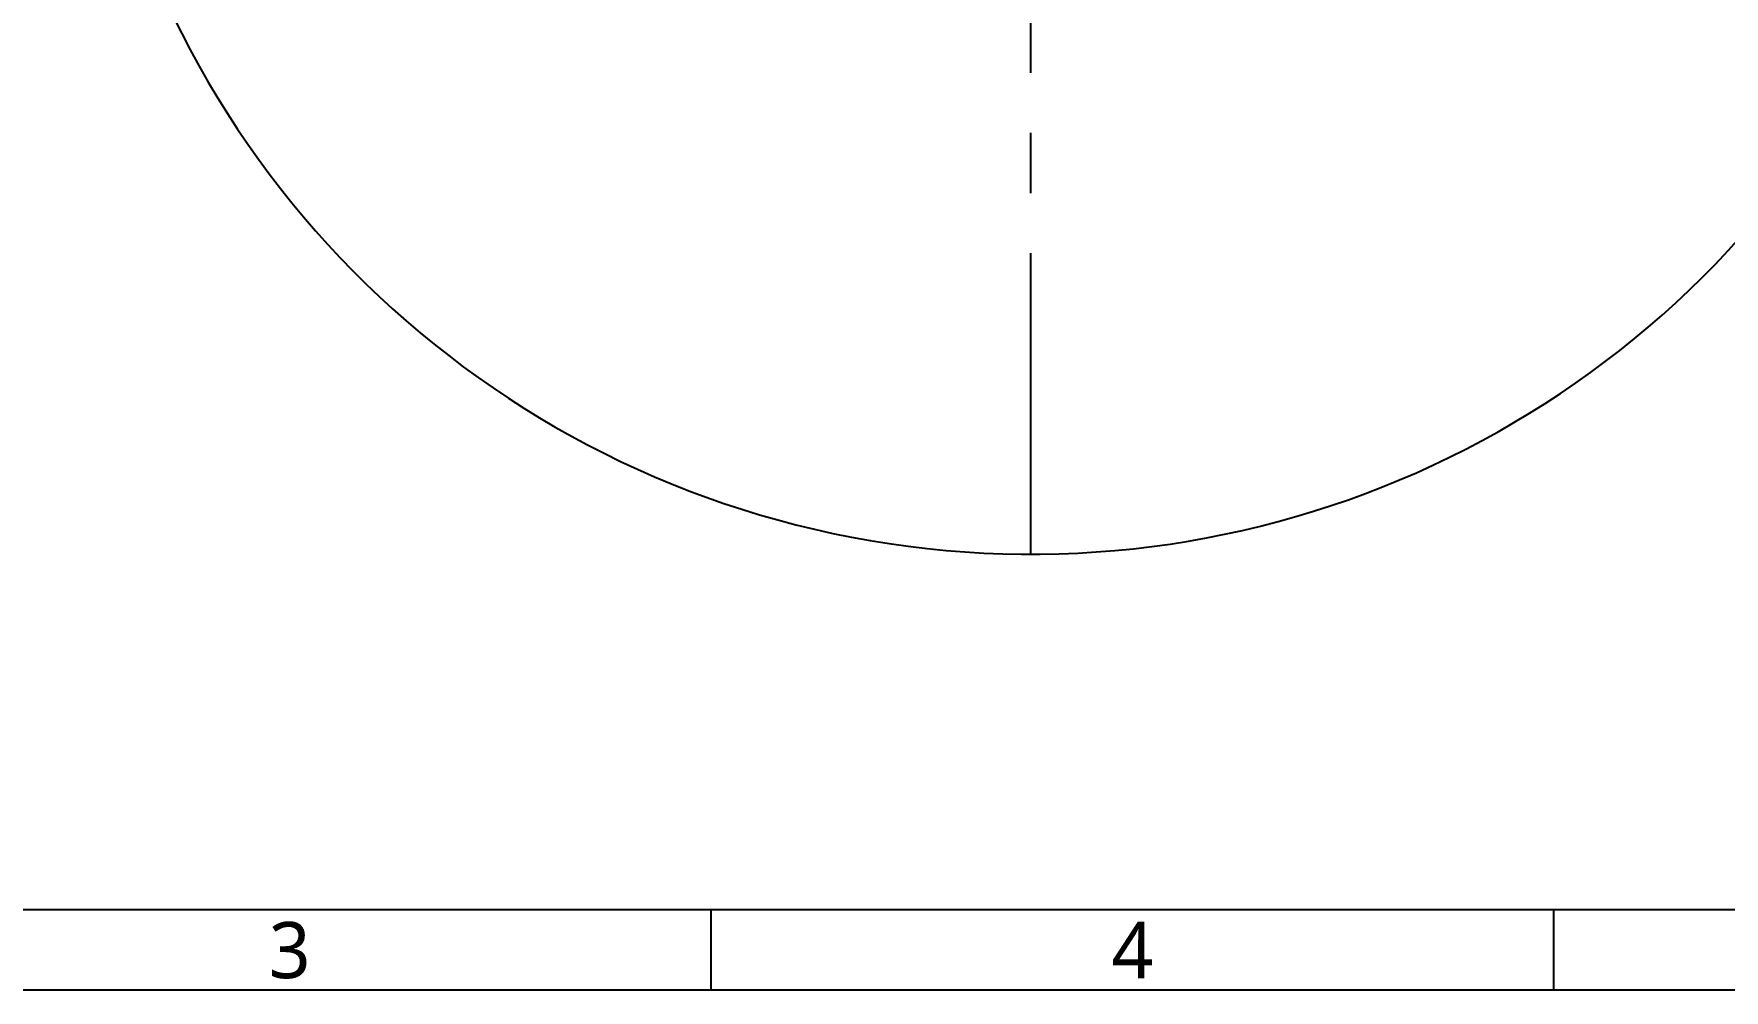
# Model space of a CAD drawing. Header units: millimetres. Extents: x 7426 to 8737, y 124 to 421.
# Drawn here: x 8432.5 to 8537.8, y 123.6 to 183.2 of the extents above; entities that cross this region are included whole.
import ezdxf
from ezdxf.enums import TextEntityAlignment as Align

# ---------------------------------------------------------------- set-up
doc = ezdxf.new("R2010")
doc.units = ezdxf.units.MM
doc.linetypes.add('CENTER', pattern=[0.6, 0.375, -0.075, 0.075, -0.075])
for name, color, linetype in [('中心线', 7, 'Continuous'), ('外形图', 7, 'Continuous'), ('模板', 7, 'Continuous')]:
    doc.layers.add(name, color=color, linetype=linetype)
doc.styles.add('微软雅黑', font='msyh.ttc')

# ---------------------------------------------------------------- blocks, each defined once
blk = doc.blocks.new('图纸')
at = {"color": 2}
for p, q in [((7039.66, 123.62), (7039.66, 147.62)), ((7291.66, 123.62), (7291.66, 147.62))]:
    blk.add_line(p, q, dxfattribs=at)
for points in [[(6283.66, 123.62), (6283.66, 1549.22), (8299.66, 1549.22), (8299.66, 123.62)], [(6403.66, 147.62), (6403.66, 1525.22), (8275.66, 1525.22), (8275.66, 147.62)]]:
    blk.add_lwpolyline(points, close=True, dxfattribs=at)
at = {"color": 2, "style": '微软雅黑'}
for s, p in [('3', (6913.66, 135.62)), ('4', (7165.66, 135.62))]:
    blk.add_text(s, height=16.8, dxfattribs=at).set_placement(p, align=Align.MIDDLE_CENTER)
blk.add_attdef('整机外形图', text='', height=19.2, dxfattribs=at).set_placement((7893.3, 256.65), align=Align.MIDDLE)
at = {"color": 7, "style": '微软雅黑'}
for tag, height, p in [('编号', 19.2, (8134.84, 252.67)), ('比例', 12, (7939.66, 171.62))]:
    blk.add_attdef(tag, text='', height=height, dxfattribs=at).set_placement(p, align=Align.MIDDLE)
at = {"style": '微软雅黑'}
for tag, p in [('当前页', (8047.3, 207.62)), ('总页数', (8192.77, 207.62))]:
    blk.add_attdef(tag, text='', height=12, dxfattribs=at).set_placement(p, align=Align.MIDDLE)

msp = doc.modelspace()

# ---------------------------------------------------------------- linework, layer by layer
at = {"layer": '中心线', "linetype": 'CENTER', "ltscale": 50}
msp.add_line((8494.6243, 150.7873), (8494.6243, 210.1207), dxfattribs=at)
at = {"layer": '外形图'}
msp.add_arc((8494.6243, 210.1207), 59.3333, 190, 44.357129, dxfattribs=at)

# ---------------------------------------------------------------- block references
at = {"layer": '模板', "xscale": 0.208333, "yscale": 0.208333, "zscale": 0.208333}
msp.add_blockref('图纸', (7008.1184, 97.868), dxfattribs=at)

doc.saveas('drawing.dxf')
